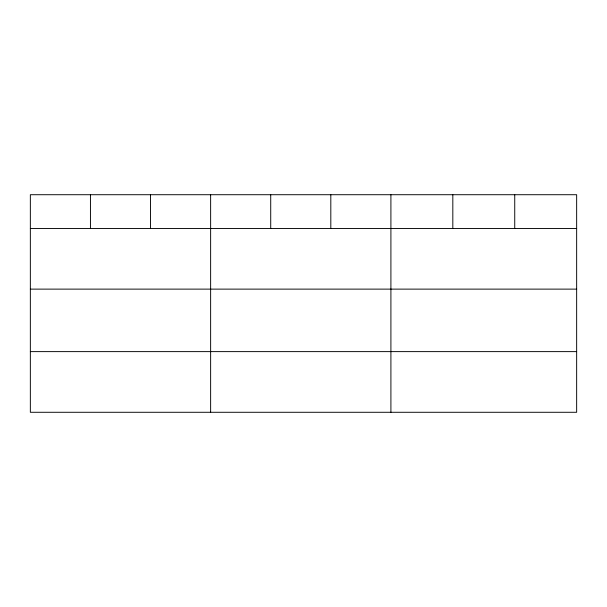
<?xml version="1.0" encoding="UTF-8"?>
<svg xmlns="http://www.w3.org/2000/svg" width="607" height="607" viewBox="0 0 607 607"><rect width="100%" height="100%" fill="white"/><g stroke="black" fill="none" stroke-linecap="round" stroke-linejoin="round"><path stroke-width="0.91" d="M576.65 289.122L576.65 194.718L30.35 194.718L30.35 412.282L576.65 412.282L576.65 289.122L30.35 289.122M30.35 228.46L576.65 228.46M30.35 351.62L576.65 351.62M514.736 194.718L514.736 228.46M452.822 194.718L452.822 228.46M390.908 194.718L390.908 412.282M330.815 194.718L330.815 228.46M270.722 194.718L270.722 228.46M210.629 194.718L210.629 412.282M150.536 194.718L150.536 228.46M90.443 194.718L90.443 228.46"/></g></svg>
